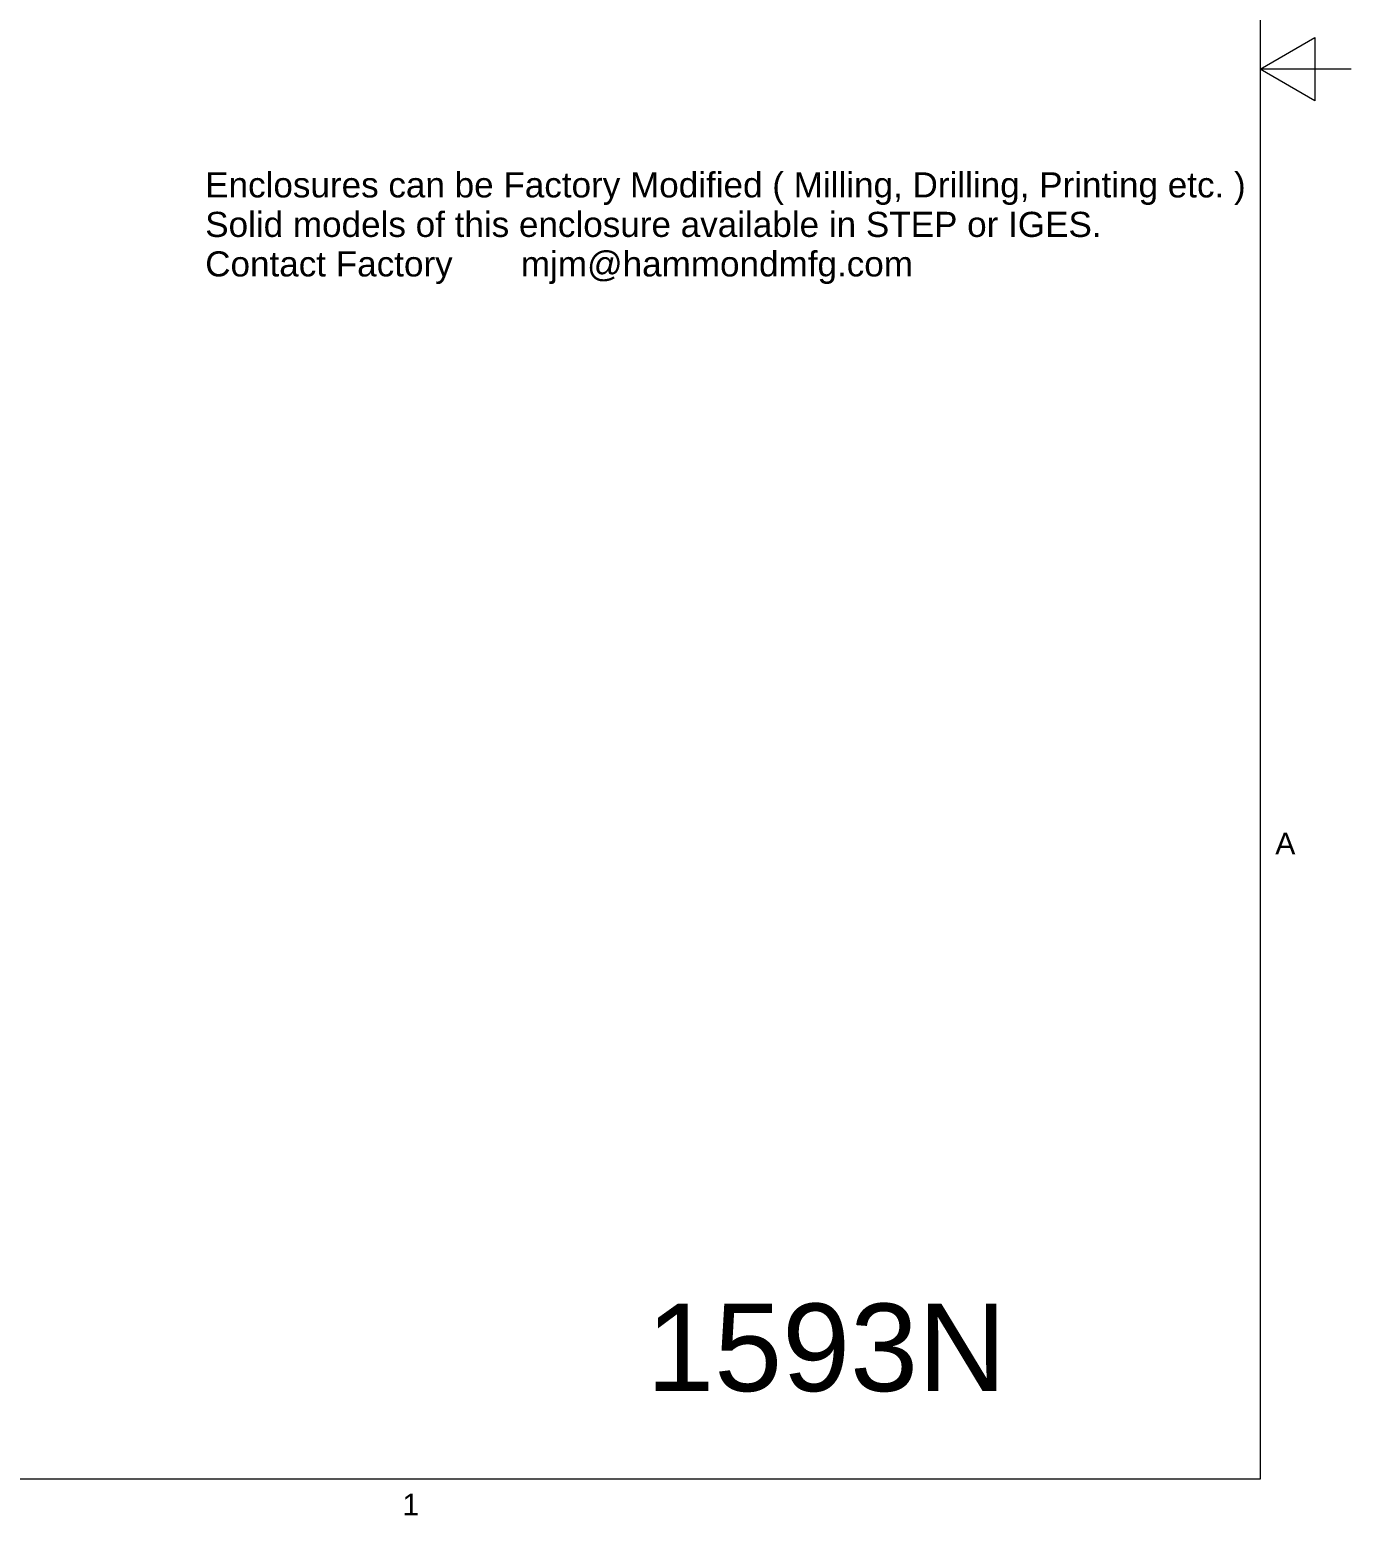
# Model space of a CAD drawing. Header units: millimetres. Extents: x 8 to 690, y 8 to 531.
# Drawn here: x 459.9 to 690.2, y 17.8 to 276.7 of the extents above; entities that cross this region are included whole.
import ezdxf

# ---------------------------------------------------------------- set-up
doc = ezdxf.new("R2010")
doc.units = ezdxf.units.MM
doc.header["$LTSCALE"] = 2.5
doc.layers.add('Border (ANSI)', color=7, linetype='Continuous', lineweight=9)
doc.layers.add('Symbol (ANSI)', color=7, linetype='Continuous', lineweight=9)
doc.styles.add('Note Text (ANSI)', font='ARIAL.TTF')

# ---------------------------------------------------------------- blocks, each defined once
blk = doc.blocks.new('Borders Default Border')
at = {"layer": 'Border (ANSI)', "flags": 128}
for points in [[(9.65, 9.65), (9.65, 206.25), (269.75, 206.25), (269.75, 9.65), (9.65, 9.65)], [(276.1, 107.95), (269.75, 107.95), (273.56, 110.15), (273.56, 105.75), (269.75, 107.95)]]:
    blk.add_lwpolyline(points, dxfattribs=at)
at = {"layer": 'Border (ANSI)', "char_height": 1.5, "attachment_point": 7, "style": 'Note Text (ANSI)'}
for s, insert in [('A', (270.8, 53.22)), ('1', (209.94, 7.14))]:
    blk.add_mtext(s, dxfattribs=dict(at, insert=insert))

msp = doc.modelspace()

# ---------------------------------------------------------------- block references
at = {"xscale": 2.5, "yscale": 2.5, "zscale": 2.5}
msp.add_blockref('Borders Default Border', (0, 0), dxfattribs=at)

# ---------------------------------------------------------------- texts
at = {"layer": 'Symbol (ANSI)', "color": 5, "true_color": 0x0000ff, "insert": (490.476, 251.893), "char_height": 4.375, "width": 181.35242, "attachment_point": 1, "line_spacing_factor": 0.944221, "style": 'Note Text (ANSI)'}
msp.add_mtext('{\\fArial|b0|i0;\\H4.3750;Enclosures can be Factory Modified ( Milling, Drilling, Printing etc. )\\PSolid models of this enclosure available in STEP or IGES.\\PContact Factory       mjm@hammondmfg.com}', dxfattribs=at)
at = {"layer": 'Symbol (ANSI)', "insert": (598.73, 54.731), "char_height": 15.25, "width": 62.76677, "attachment_point": 2, "style": 'Note Text (ANSI)'}
msp.add_mtext('{\\fArial|b0|i0;\\H15.2500;1593N}', dxfattribs=at)

doc.saveas('drawing.dxf')
